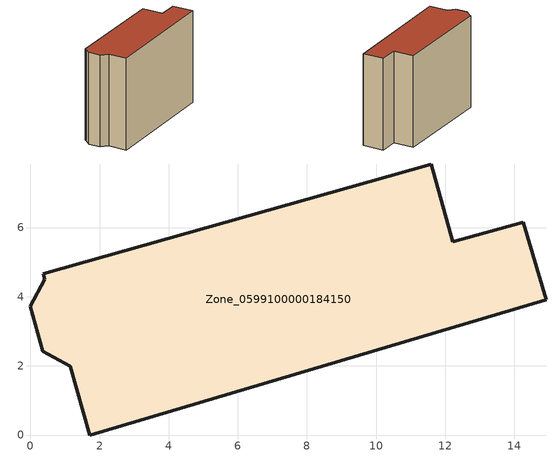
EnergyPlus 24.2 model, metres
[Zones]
Zone_0599100000184150
 floor ground (C_G): 12.22,5.59 14.26,6.15 14.92,3.91 1.72,0 1.15,1.99 0.36,2.42 0,3.73 0.42,4.51 0.38,4.66 11.6,7.84 z0
 wall outside (C_F): 0,3.73 0.36,2.42 1.15,1.99 1.72,0 14.92,3.91 14.26,6.15 12.22,5.59 11.6,7.84 0.38,4.66 0.42,4.51 0,3.73 z0:10.22
 roof outside (C_R): 11.6,7.84 0.38,4.66 0.42,4.51 0,3.73 0.36,2.42 1.15,1.99 1.72,0 14.92,3.91 14.26,6.15 12.22,5.59 z10.22
[BUILDING]
Pand.0599100000184150: North Axis=0; Terrain=City; Loads Convergence Tolerance Value=0.04; Temperature Convergence Tolerance Value=0.4; Solar Distribution=FullExterior; Maximum Number of Warmup Days=25; Minimum Number of Warmup Days=1
[Site:Location]
Rotterdam.The.Hague.AP_ZH_NLD Design_Conditions: Latitude=51.96; Longitude=4.45; Time Zone=1; Elevation=-4.5
[SITE:GROUNDTEMPERATURE:BUILDINGSURFACE]
18, 18, 18, 18, 18, 18, 18, 18, 18, 18, 18, 18
[MATERIAL] Thermal Absorptance=0.9; Solar Absorptance=0.7; Visible Absorptance=0.7
Name | Roughness | Thickness | Conductivity | Density | Specific Heat
G.TI.1946 | MediumSmooth | 0.15 | 1 | 540 | 1210
F.TI.1946 | Rough | 0.3 | 0.857143 | 1920 | 840
R.TI.1946 | MediumRough | 0.2 | 0.1 | 1500 | 1000
[CONSTRUCTION]
C_G: G.TI.1946
C_F: F.TI.1946
C_R: R.TI.1946
[ZONE]
Zone_0599100000184150: Type=1; Multiplier=1; Ceiling Height=Autocalculate; Volume=Autocalculate; Floor Area=autocalculate; Part of Total Floor Area=Yes
[ZONEINFILTRATION:DESIGNFLOWRATE]
Infil_Zone_0599100000184150: Zone or ZoneList or Space or SpaceList=Zone_0599100000184150; Schedule=AlwaysOn; Design Flow Rate Calculation Method=Flow/Area; Flow Rate per Floor Area=0.003; Constant Term Coefficient=1; Temperature Term Coefficient=0; Velocity Term Coefficient=0; Velocity Squared Term Coefficient=0
[HVACTEMPLATE:ZONE:IDEALLOADSAIRSYSTEM]
Zone_0599100000184150: Maximum Heating Supply Air Temperature=50; Minimum Cooling Supply Air Temperature=13; Maximum Heating Supply Air Humidity Ratio=0.0156; Minimum Cooling Supply Air Humidity Ratio=0.0077; Heating Limit=NoLimit; Cooling Limit=NoLimit; Dehumidification Control Type=ConstantSensibleHeatRatio; Cooling Sensible Heat Ratio=0.7; Dehumidification Setpoint=60; Humidification Control Type=None; Humidification Setpoint=30; Outdoor Air Method=None; Outdoor Air Flow Rate per Person=0.00944; Outdoor Air Flow Rate per Zone Floor Area=0; Outdoor Air Flow Rate per Zone=0; Demand Controlled Ventilation Type=None; Outdoor Air Economizer Type=NoEconomizer; Heat Recovery Type=None; Sensible Heat Recovery Effectiveness=0.7; Latent Heat Recovery Effectiveness=0.65
[ZONECONTROL:THERMOSTAT]
ThermostatControl_Zone_0599100000184150: Zone or ZoneList=Zone_0599100000184150; Control Type Schedule=DualSetpointControlType; Control 1=Thermostat_Zone_0599100000184150; Temperature Difference Between Cutout And Setpoint=0
[THERMOSTATSETPOINT:DUALSETPOINT]
Thermostat_Zone_0599100000184150: Heating Setpoint Temperature Schedule=HeatingSetpoint_Zone_0599100000184150; Cooling Setpoint Temperature Schedule=CoolingSetpoint_Zone_0599100000184150
[SCHEDULE:COMPACT]
HeatingSetpoint_Zone_0599100000184150: Through: 12/31, For: AllDays, Until: 24:00, 21
CoolingSetpoint_Zone_0599100000184150: Through: 12/31, For: AllDays, Until: 24:00, 24
DualSetpointControlType: Through: 12/31, For: AllDays, Until: 24:00, 4
AlwaysOn: Through: 12/31, For: AllDays, Until: 24:00, 1
